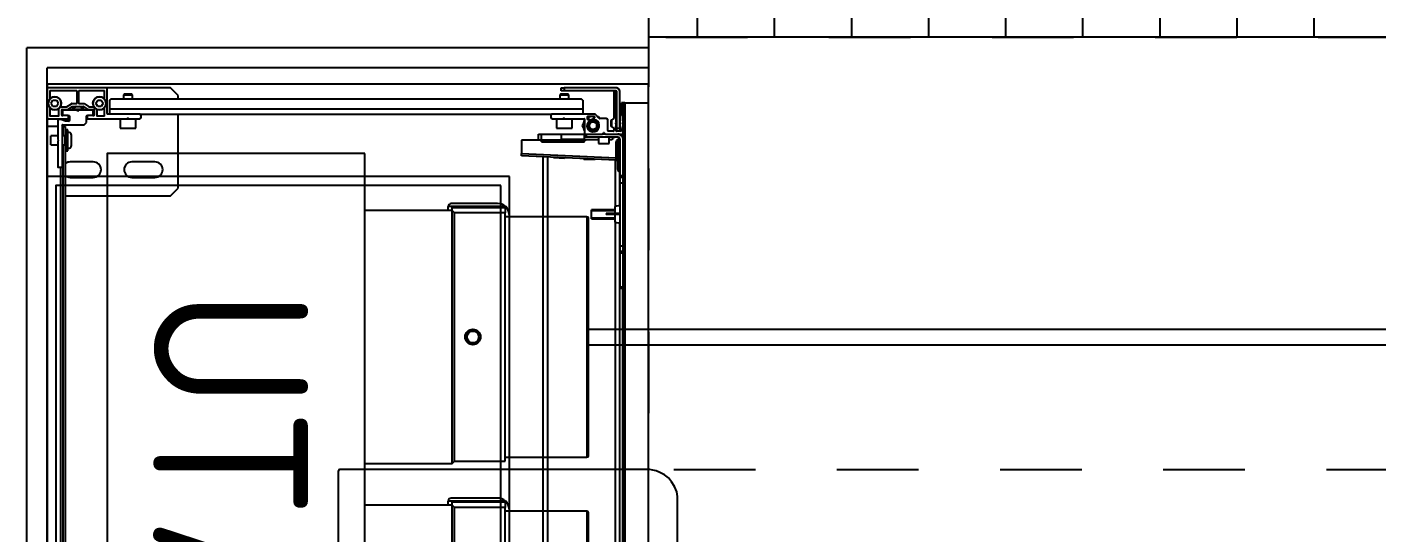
# Model space of a CAD drawing. Header units: centimetres. Extents: x 2648 to 12729, y 1890 to 6224.
# Drawn here: x 9876.5 to 9964.1, y 4361.2 to 4394 of the extents above; entities that cross this region are included whole.
import ezdxf

# ---------------------------------------------------------------- set-up
doc = ezdxf.new("R2010")
doc.units = ezdxf.units.CM
doc.linetypes.add('Style de ligne -1', pattern=[0.41664, 0.20828, -0.20836])
doc.linetypes.add('VW-01', pattern=[0.41656, 0.20828, -0.20828])
for name, color, linetype in [('B aménagement intérieur', 252, 'Continuous'), ('B Faux plafonds', 9, 'Continuous'), ('B Général', 252, 'Continuous'), ('C ANNOTATIONS-prestations', 252, 'Continuous'), ('D SURFACES-shab', 252, 'Continuous'), ('F REMPLISSAGE-vert clair', 252, 'Continuous'), ('F REMPLISSAGE-vert foncé', 252, 'Continuous'), ('F REMPLISSAGE-vert hachurÈ_Hatch', 252, 'Continuous'), ('F REMPLISSAGE-vert hachuré', 252, 'Continuous'), ('MTI900_Alu', 252, 'Continuous')]:
    doc.layers.add(name, color=color, linetype=linetype)
doc.layers.add('prlm-CHAUFF', color=4, linetype='Continuous', lineweight=25)
doc.styles.get("Standard").update_dxf_attribs({"font": 'isocp.shx', "height": 15})

# ---------------------------------------------------------------- blocks, each defined once
blk = doc.blocks.new('B 80.200_wc-2')
at = {"layer": 'B Général', "linetype": 'Continuous'}
for p, q in [((-24.9, 0.1), (24.9, 0.1)), ((25, -20.1), (25, 0))]:
    blk.add_line(p, q, dxfattribs=at)
at = {"layer": 'B Général', "linetype": 'Continuous', "flags": 128}
blk.add_lwpolyline([(-25, -20.1), (-24.9, -20.6), (-24.75, -20.9), (-24.55, -21.2), (-24.3, -21.45), (-23.9, -21.7), (-23.4, -21.85), (-23.15, -21.9), (23.25, -21.9), (23.55, -21.85), (23.9, -21.7), (24.2, -21.5), (24.45, -21.3), (24.65, -21.05), (24.8, -20.75), (24.9, -20.5), (24.95, -20.3), (25, -20.1)], dxfattribs=at)
at = {"layer": 'B Général', "linetype": 'Continuous'}
blk.add_arc((24.9, 0), 0.1, 0, 90, dxfattribs=at)
blk = doc.blocks.new('B 80.Groupe-2-1')
at = {"layer": 'B Général', "xscale": -1, "rotation": 270}
blk.add_blockref('B 80.200_wc-2', (35.5, 7.5), dxfattribs=at)
blk = doc.blocks.new('B 80.WC-plan-PMR')
at = {"layer": 'B Général', "linetype": 'Style de ligne -1', "ltscale": 25.4, "flags": 128}
blk.add_lwpolyline([(-114.5, 112.5), (15.5, 112.5), (15.5, 32.5), (-114.5, 32.5)], close=True, dxfattribs=at)
at = {"layer": 'B Général'}
blk.add_blockref('B 80.Groupe-2-1', (0, 0), dxfattribs=at)
blk = doc.blocks.new('B 80.T3 BS 107 (2D)')
at = {"layer": 'F REMPLISSAGE-vert hachurÈ_Hatch', "linetype": 'Continuous'}
h = blk.add_hatch(dxfattribs=at)
h.set_pattern_fill('90-0_5 HYDROFUGE_0_5', color=256, angle=-180, style=0, pattern_type=2)
h.set_pattern_definition([(-90, (-1e-10, 1.6667), (-5, -3e-10), [])])
h.paths.add_polyline_path([(-272.296, 160.181), (-272.296, 161.481), (-410.284, 161.481), (-410.284, 160.181)])
at = {"layer": 'B Faux plafonds', "linetype": 'VW-01', "ltscale": 25.4, "flags": 128}
blk.add_lwpolyline([(-102.304, 328.507), (-102.306, 254.518), (-410.284, 254.51), (-410.284, 161.481), (-267.287, 161.481), (-267.287, 34.481), (-143.296, 34.481), (-143.296, 134.498), (-69.137, 134.498), (-69.243, 43.589), (-66.256, 43.589), (-66.256, 43.574), (78.302, 43.577), (78.302, 263.497), (63.302, 263.497), (63.304, 328.507)], close=True, dxfattribs=at)
at = {"layer": 'B Général', "linetype": 'Continuous'}
for p, q in [((-449.284, 254.51), (-449.284, 163.481)), ((-410.284, 163.481), (-449.284, 163.481)), ((-410.284, 161.481), (-410.284, 163.481)), ((-272.296, 161.481), (-410.284, 161.481))]:
    blk.add_line(p, q, dxfattribs=at)
at = {"layer": 'D SURFACES-shab', "lineweight": 18, "flags": 128}
blk.add_lwpolyline([(-410.284, 254.51), (-272.296, 254.51), (-272.296, 161.481), (-410.284, 161.481)], close=True, dxfattribs=at)
at = {"layer": 'F REMPLISSAGE-vert clair'}
for p in [(-450.584, 254.51), (-410.284, 162.181)]:
    blk.add_line(p, (-450.584, 162.181), dxfattribs=at)
at = {"layer": 'F REMPLISSAGE-vert foncé'}
for p in [(-450.584, 254.51), (-410.284, 162.181)]:
    blk.add_line(p, (-450.584, 162.181), dxfattribs=at)
at = {"layer": 'F REMPLISSAGE-vert foncé', "linetype": 'Continuous'}
for p in [(-449.284, 254.51), (-410.284, 163.481)]:
    blk.add_line(p, (-449.284, 163.481), dxfattribs=at)
at = {"layer": 'F REMPLISSAGE-vert hachuré', "linetype": 'Continuous'}
blk.add_line((-272.296, 161.481), (-410.284, 161.481), dxfattribs=at)
at = {"layer": 'B Général', "rotation": 180}
blk.add_blockref('B 80.WC-plan-PMR', (-394.784, 222.02), dxfattribs=at)
blk = doc.blocks.new('B 80.G 100_80')
at = {"layer": 'B Général', "linetype": 'Continuous'}
blk.add_line((48.52, 43.75), (48.52, -43.75), dxfattribs=at)
at = {"layer": 'B Général', "linetype": 'Continuous', "flags": 128}
blk.add_lwpolyline([(9.5, -45), (9.5, 45), (48.52, 45), (48.52, -45)], close=True, dxfattribs=at)
at = {"layer": 'C ANNOTATIONS-prestations'}
for p, q in [((46.87, 43.75), (46.87, -43.75)), ((46.97, -43.75), (46.97, 43.75)), ((9.5, 42.25), (9.5, -42.25)), ((10.55, 41.05), (10.55, -41.05)), ((10.7, 41), (10.7, -41)), ((10.4, 39.6), (10.4, -39.6)), ((41.65, -40.287), (41.65, 1.325)), ((41.95, -40.274), (41.95, 1.325)), ((46.35, -36.044), (46.35, 1.5)), ((46.65, 1.6), (46.65, -35.984)), ((46.85, 1.667), (46.85, -31.75)), ((46.67, -31.75), (46.67, -31.85)), ((46.87, -31.75), (46.67, -31.75)), ((46.67, -31.85), (46.67, -34.033)), ((46.67, -31.85), (46.87, -31.85)), ((46.87, -34.033), (46.67, -34.033)), ((46.67, -34.033), (46.67, -34.168)), ((46.67, -34.168), (46.67, -34.5)), ((46.67, -34.168), (46.87, -34.168)), ((46.67, -34.5), (46.67, -38.6)), ((46.67, -34.5), (46.87, -34.5)), ((44.82, -36.25), (44.82, -36.85)), ((44.82, -36.25), (46.32, -36.25)), ((46.32, -36.311), (44.82, -36.311)), ((45.911, -36.55), (45.775, -36.55)), ((45.775, -36.6), (45.775, -36.55)), ((45.911, -36.6), (45.775, -36.6)), ((46.67, -36.55), (45.911, -36.55)), ((45.911, -36.6), (45.911, -36.55)), ((46.67, -36.6), (45.911, -36.6)), ((46.32, -36.05), (46.67, -35.98)), ((46.32, -36.55), (46.32, -36.05)), ((46.32, -37.05), (46.32, -36.6)), ((46.32, -36.789), (44.82, -36.789)), ((46.32, -36.85), (44.82, -36.85)), ((46.67, -37.12), (46.32, -37.05)), ((46.35, -40.074), (46.35, -37.056)), ((46.65, -37.116), (46.65, -39.35)), ((10.7, -37.75), (17.5, -37.75)), ((17.5, -37.75), (18, -38.25)), ((18, -38.25), (18, -43.05)), ((11, -38.95), (12.5, -38.95)), ((15, -38.95), (16.5, -38.95)), ((46.67, -39.35), (46.62, -39.35)), ((46.62, -39.65), (46.62, -39.35)), ((46.67, -38.6), (46.67, -38.932)), ((46.67, -38.6), (46.87, -38.6)), ((46.67, -38.932), (46.67, -39.067)), ((46.87, -38.932), (46.67, -38.932)), ((46.67, -39.067), (46.67, -41.4)), ((46.67, -39.067), (46.87, -39.067)), ((10.2, -41.3), (10.2, -39.63)), ((10.23, -39.6), (10.47, -39.6)), ((10.5, -39.63), (10.5, -42.29)), ((12.5, -39.95), (11, -39.95)), ((16.5, -39.95), (15, -39.95)), ((46.413, -40.071), (40.27, -40.35)), ((40.27, -40.5), (46.42, -40.221)), ((43.056, -40.173), (42.354, -40.205)), ((42.357, -40.255), (42.354, -40.205)), ((43.056, -40.173), (43.058, -40.223)), ((45.018, -40.084), (44.316, -40.116)), ((44.319, -40.166), (44.316, -40.116)), ((45.018, -40.084), (45.02, -40.134)), ((46.425, -40.07), (46.413, -40.071)), ((46.413, -40.071), (46.42, -40.221)), ((46.42, -40.221), (46.425, -40.22)), ((46.42, -40.221), (46.42, -41.25)), ((46.52, -39.45), (46.52, -39.65)), ((46.52, -39.65), (46.52, -41.05)), ((46.62, -39.65), (46.52, -39.65)), ((46.62, -39.65), (46.67, -39.65)), ((46.62, -41.05), (46.62, -39.65)), ((9.75, -41.05), (9.75, -41.65)), ((9.75, -41.05), (10.2, -41.05)), ((10.5, -41.05), (10.65, -41.05)), ((10.65, -41.05), (10.75, -40.95)), ((10.65, -41.65), (10.65, -41.05)), ((10.7, -40.67), (10.75, -40.67)), ((10.75, -40.67), (10.75, -42.03)), ((10.75, -40.67), (10.85, -40.67)), ((10.85, -40.67), (10.85, -42.03)), ((11.08, -41.025), (11.08, -41.675)), ((40.27, -40.35), (40.27, -40.5)), ((40.27, -41.351), (40.27, -40.5)), ((45.27, -41.15), (45.97, -41.15)), ((45.27, -41.55), (45.27, -41.15)), ((45.97, -41.15), (45.97, -41.55)), ((46.52, -41.05), (46.52, -41.25)), ((46.62, -41.05), (46.52, -41.05)), ((46.67, -41.05), (46.62, -41.05)), ((46.62, -41.35), (46.62, -41.05)), ((10.2, -41.65), (9.75, -41.65)), ((10.25, -41.35), (10.2, -41.3)), ((10.2, -41.4), (10.25, -41.35)), ((10.2, -42.67), (10.2, -41.4)), ((10.65, -41.65), (10.5, -41.65)), ((10.55, -41.65), (10.55, -42.25)), ((10.75, -41.75), (10.65, -41.65)), ((10.7, -41.7), (10.7, -42.25)), ((44.47, -41.36), (40.27, -41.351)), ((41.37, -41.353), (41.37, -41.75)), ((41.37, -41.75), (41.57, -41.75)), ((41.57, -41.25), (44.37, -41.25)), ((41.57, -41.25), (41.57, -41.75)), ((41.57, -41.75), (42.87, -41.75)), ((42.87, -41.4), (42.87, -41.75)), ((44.37, -41.4), (42.87, -41.4)), ((42.87, -41.75), (44.37, -41.75)), ((44.37, -41.25), (44.37, -41.4)), ((44.37, -41.4), (44.37, -41.55)), ((44.37, -41.4), (45.27, -41.4)), ((44.37, -41.55), (44.37, -41.75)), ((44.47, -41.55), (44.37, -41.55)), ((44.37, -41.75), (44.4, -41.75)), ((44.37, -42.72), (44.37, -41.78)), ((44.4, -41.75), (45.508, -41.75)), ((44.472, -41.4), (44.47, -41.36)), ((46.52, -41.55), (44.47, -41.55)), ((44.47, -41.75), (44.47, -41.55)), ((45.114, -41.95), (44.726, -41.95)), ((45.732, -41.75), (45.508, -41.75)), ((45.529, -41.759), (45.599, -41.829)), ((45.641, -41.829), (45.711, -41.759)), ((45.732, -41.75), (46.84, -41.75)), ((45.87, -41.98), (45.87, -42.66)), ((46.24, -41.95), (45.9, -41.95)), ((45.97, -41.4), (46.067, -41.4)), ((46.27, -42.109), (46.27, -41.98)), ((46.4, -41.98), (46.4, -42.252)), ((46.42, -41.25), (46.52, -41.25)), ((46.72, -41.95), (46.43, -41.95)), ((46.45, -41.95), (46.45, -42.15)), ((46.62, -41.35), (46.67, -41.35)), ((46.65, -42.15), (46.65, -41.95)), ((46.75, -41.98), (46.75, -42.12)), ((46.765, -41.65), (46.87, -41.65)), ((46.84, -41.75), (46.87, -41.75)), ((9.5, -42.78), (9.5, -42.25)), ((10.2, -42.25), (9.5, -42.25)), ((9.5, -44.72), (9.5, -42.78)), ((9.53, -42.75), (10.87, -42.75)), ((10.395, -42.7), (10.23, -42.7)), ((10.695, -42.601), (10.405, -42.698)), ((10.55, -42.25), (10.5, -42.25)), ((10.5, -42.35), (11.9, -42.35)), ((10.55, -42.25), (10.7, -42.25)), ((10.75, -42.03), (10.7, -42.03)), ((10.92, -42.6), (10.705, -42.6)), ((10.85, -42.03), (10.75, -42.03)), ((10.9, -42.78), (10.9, -42.92)), ((10.95, -42.92), (10.95, -42.63)), ((11.9, -42.35), (12.05, -42.5)), ((12.05, -42.5), (12.05, -42.92)), ((12.1, -42.92), (12.1, -42.78)), ((12.13, -42.75), (14.7, -42.75)), ((14.25, -42.15), (15.25, -42.15)), ((14.25, -42.75), (14.25, -42.15)), ((14.7, -42.75), (14.729, -42.779)), ((14.7, -42.75), (14.8, -42.75)), ((14.771, -42.779), (14.8, -42.75)), ((14.8, -42.75), (15.5, -42.75)), ((15.25, -42.15), (15.25, -42.75)), ((15.6, -42.85), (15.6, -42.95)), ((42.17, -42.95), (42.17, -42.85)), ((42.27, -42.75), (42.958, -42.75)), ((42.55, -42.15), (43.55, -42.15)), ((42.55, -42.75), (42.55, -42.15)), ((42.958, -42.75), (43.082, -42.75)), ((42.979, -42.759), (42.999, -42.779)), ((43.041, -42.779), (43.061, -42.759)), ((43.082, -42.75), (44.34, -42.75)), ((43.55, -42.15), (43.55, -42.75)), ((44.278, -42.2), (44.22, -42.3)), ((44.22, -42.3), (44.278, -42.4)), ((44.54, -42.87), (44.54, -42.74)), ((44.54, -42.854), (44.566, -42.9)), ((44.57, -42.71), (44.68, -42.71)), ((44.99, -42.9), (44.57, -42.9)), ((44.71, -42.68), (44.71, -42.657)), ((44.92, -42.729), (44.92, -42.76)), ((44.95, -42.79), (44.99, -42.79)), ((45.02, -42.82), (45.02, -42.87)), ((45.321, -42.769), (45.049, -43.041)), ((45.27, -42.906), (45.328, -42.806)), ((45.77, -42.76), (45.342, -42.76)), ((46.07, -42.27), (46.09, -42.25)), ((46.07, -42.63), (46.07, -42.27)), ((46.07, -42.293), (46.12, -42.293)), ((46.07, -42.607), (46.12, -42.607)), ((46.09, -42.65), (46.07, -42.63)), ((46.09, -42.65), (46.09, -42.25)), ((46.09, -42.25), (46.12, -42.25)), ((46.12, -42.65), (46.09, -42.65)), ((46.12, -42.654), (46.12, -42.246)), ((46.133, -42.221), (46.257, -42.134)), ((46.257, -42.766), (46.133, -42.679)), ((46.27, -44.52), (46.27, -42.791)), ((46.371, -42.429), (46.411, -42.388)), ((46.411, -42.512), (46.371, -42.471)), ((46.4, -42.25), (46.45, -42.25)), ((46.4, -42.293), (46.45, -42.293)), ((46.4, -42.607), (46.45, -42.607)), ((46.45, -42.65), (46.4, -42.65)), ((46.4, -42.827), (46.4, -42.653)), ((46.42, -42.28), (46.42, -42.367)), ((46.42, -42.533), (46.42, -42.625)), ((46.42, -42.855), (46.42, -44.45)), ((46.45, -42.15), (46.45, -44.5)), ((46.45, -42.15), (46.65, -42.15)), ((46.65, -42.15), (46.65, -44.5)), ((46.65, -42.595), (46.65, -42.31)), ((46.65, -43.42), (46.65, -42.885)), ((46.661, -42.249), (46.7, -42.21)), ((46.661, -42.287), (46.661, -42.249)), ((46.661, -42.65), (46.661, -42.618)), ((46.7, -42.69), (46.661, -42.65)), ((46.7, -42.15), (46.7, -42.251)), ((46.72, -42.15), (46.7, -42.15)), ((46.7, -42.654), (46.7, -42.826)), ((46.821, -42.429), (46.87, -42.379)), ((46.87, -42.521), (46.821, -42.471)), ((46.835, -42.486), (46.835, -42.414)), ((9.68, -43.467), (9.68, -42.96)), ((9.71, -42.93), (10.24, -42.93)), ((9.885, -43.55), (9.769, -43.75)), ((9.769, -43.75), (9.885, -43.95)), ((10.115, -43.55), (9.885, -43.55)), ((10.231, -43.75), (10.115, -43.55)), ((10.115, -43.95), (10.231, -43.75)), ((10.27, -42.96), (10.27, -43.306)), ((10.364, -43.53), (10.786, -43.53)), ((10.45, -42.98), (10.45, -43.32)), ((10.87, -42.95), (10.48, -42.95)), ((10.48, -43.35), (10.841, -43.35)), ((10.5, -43.27), (10.5, -42.98)), ((11.45, -43.3), (10.53, -43.3)), ((10.803, -43.535), (11.088, -43.725)), ((10.858, -43.355), (11.142, -43.545)), ((10.87, -42.95), (10.92, -42.95)), ((11.1, -43.377), (11.1, -43.3)), ((11.1, -43.377), (11.9, -43.377)), ((11.4, -43.55), (11.1, -43.377)), ((11.105, -43.73), (11.41, -43.73)), ((11.159, -43.55), (11.841, -43.55)), ((11.177, -43.3), (11.177, -43.421)), ((11.44, -44.54), (11.44, -43.76)), ((11.45, -43.3), (11.5, -43.25)), ((11.5, -43.25), (11.55, -43.3)), ((12.47, -43.3), (11.55, -43.3)), ((11.56, -43.76), (11.56, -44.54)), ((11.59, -43.73), (11.904, -43.73)), ((11.9, -43.377), (11.6, -43.55)), ((11.823, -43.3), (11.823, -43.421)), ((11.858, -43.545), (12.15, -43.35)), ((11.9, -43.3), (11.9, -43.377)), ((11.904, -43.73), (12.197, -43.535)), ((12.08, -42.95), (12.13, -42.95)), ((12.52, -42.95), (12.13, -42.95)), ((12.15, -43.35), (12.52, -43.35)), ((12.214, -43.53), (12.536, -43.53)), ((12.5, -42.98), (12.5, -43.27)), ((12.55, -43.32), (12.55, -42.98)), ((12.785, -43.55), (12.669, -43.75)), ((12.669, -43.75), (12.785, -43.95)), ((12.73, -43.28), (12.73, -42.96)), ((12.76, -42.93), (13.19, -42.93)), ((13.015, -43.55), (12.785, -43.55)), ((13.131, -43.75), (13.015, -43.55)), ((13.015, -43.95), (13.131, -43.75)), ((13.22, -42.96), (13.22, -43.467)), ((13.4, -43.08), (13.4, -44.72)), ((15.5, -43.05), (13.43, -43.05)), ((13.55, -43.4), (13.55, -43.05)), ((13.55, -43.4), (44.25, -43.4)), ((13.55, -43.95), (13.55, -43.4)), ((15.5, -43.05), (42.27, -43.05)), ((45.028, -43.05), (42.27, -43.05)), ((44.25, -43.4), (44.25, -43.05)), ((44.25, -43.95), (44.25, -43.4)), ((45.184, -42.906), (45.27, -42.906)), ((46.74, -43.45), (46.68, -43.45)), ((46.77, -42.98), (46.77, -43.42)), ((46.77, -43.78), (46.77, -42.98)), ((46.77, -42.98), (46.87, -42.98)), ((46.97, -43.78), (46.77, -43.78)), ((46.84, -42.95), (46.8, -42.95)), ((46.87, -43.75), (46.97, -43.75)), ((46.97, -43.75), (46.97, -43.78)), ((47.42, -43.75), (46.97, -43.75)), ((48.52, -43.75), (47.42, -43.75)), ((9.68, -44.54), (9.68, -44.033)), ((11.41, -44.57), (9.71, -44.57)), ((9.885, -43.95), (10.115, -43.95)), ((13.19, -44.57), (11.59, -44.57)), ((12.785, -43.95), (13.015, -43.95)), ((13.22, -44.033), (13.22, -44.54)), ((13.65, -44.05), (13.55, -43.95)), ((13.65, -44.05), (44.15, -44.05)), ((14.45, -44.3), (14.45, -44.05)), ((14.45, -44.3), (15.05, -44.3)), ((14.5, -44.35), (14.45, -44.3)), ((15, -44.35), (14.5, -44.35)), ((15.05, -44.3), (15, -44.35)), ((15.05, -44.05), (15.05, -44.3)), ((18, -44.25), (17.5, -44.75)), ((18, -44.05), (18, -44.25)), ((42.75, -44.3), (42.75, -44.05)), ((42.75, -44.3), (43.35, -44.3)), ((42.8, -44.35), (42.75, -44.3)), ((43.3, -44.35), (42.8, -44.35)), ((43.05, -44.55), (42.85, -44.55)), ((42.85, -44.55), (42.85, -44.75)), ((46.4, -44.55), (43.05, -44.55)), ((43.05, -44.75), (43.05, -44.55)), ((43.35, -44.3), (43.3, -44.35)), ((43.35, -44.05), (43.35, -44.3)), ((44.25, -43.95), (44.15, -44.05)), ((46.32, -44.55), (46.3, -44.55)), ((9.5, -44.75), (9.5, -44.72)), ((9.53, -44.75), (9.5, -44.75)), ((13.37, -44.75), (9.53, -44.75)), ((17.5, -44.75), (13.37, -44.75)), ((42.85, -44.75), (43.05, -44.75)), ((46.4, -44.75), (43.05, -44.75))]:
    blk.add_line(p, q, dxfattribs=at)
at = {"layer": 'C ANNOTATIONS-prestations', "flags": 128}
for points in [[(10.7, -39.05, -0.080612), (10.842, -38.976, -0.080612), (11, -38.95)], [(12.5, -38.95, -0.414214), (13, -39.45, -0.414214), (12.5, -39.95)], [(15, -39.95, -0.414214), (14.5, -39.45, -0.414214), (15, -38.95)], [(16.5, -38.95, -0.414214), (17, -39.45, -0.414214), (16.5, -39.95)], [(46.52, -39.45, -0.198912), (46.549, -39.379, -0.198912), (46.62, -39.35)], [(10.2, -39.63, -0.198912), (10.209, -39.609, -0.198912), (10.23, -39.6)], [(10.47, -39.6, -0.198912), (10.491, -39.609, -0.198912), (10.5, -39.63)], [(11, -39.95, -0.080612), (10.842, -39.924, -0.080612), (10.7, -39.85)], [(46.52, -39.97, -0.193016), (46.492, -40.039, -0.193016), (46.425, -40.07)], [(10.85, -40.827, -0.218554), (11.01, -40.873, -0.218554), (11.08, -41.025)], [(10.85, -40.826, -0.003145), (10.853, -40.826, -0.003145), (10.855, -40.826)], [(11.08, -41.675, -0.218554), (11.01, -41.827, -0.218554), (10.85, -41.873)], [(10.855, -41.873, -0.003145), (10.853, -41.874, -0.003145), (10.85, -41.874)], [(44.37, -42.646, -0.14145), (44.27, -42.3, -0.14145), (44.37, -41.954)], [(44.37, -41.78, -0.198912), (44.379, -41.759, -0.198912), (44.4, -41.75)], [(44.697, -42.632, -0.366532), (44.556, -42.134, -0.366532), (45.023, -41.913, -0.366532), (45.318, -42.338, -0.366532), (44.948, -42.699)], [(45.508, -41.75, -0.098491), (45.519, -41.752, -0.098491), (45.529, -41.759)], [(45.641, -41.829, -0.198912), (45.62, -41.837, -0.198912), (45.599, -41.829)], [(45.711, -41.759, -0.098491), (45.721, -41.752, -0.098491), (45.732, -41.75)], [(45.87, -41.98, -0.198912), (45.879, -41.959, -0.198912), (45.9, -41.95)], [(46.067, -41.4, -0.109774), (46.151, -41.419, -0.109774), (46.22, -41.472)], [(46.302, -41.55, -0.028434), (46.259, -41.513, -0.028434), (46.22, -41.472)], [(46.24, -41.95, -0.198912), (46.261, -41.959, -0.198912), (46.27, -41.98)], [(46.4, -41.98, -0.198912), (46.409, -41.959, -0.198912), (46.43, -41.95)], [(46.663, -41.445, -0.227222), (46.495, -41.406, -0.227222), (46.42, -41.25)], [(46.62, -41.35, -0.198912), (46.549, -41.321, -0.198912), (46.52, -41.25)], [(46.87, -41.4, -0.198912), (46.767, -41.647, -0.198912), (46.52, -41.75)], [(46.67, -41.4, -0.198912), (46.626, -41.506, -0.198912), (46.52, -41.55)], [(46.72, -41.95, -0.198912), (46.741, -41.959, -0.198912), (46.75, -41.98)], [(46.84, -41.75, -0.198912), (46.861, -41.759, -0.198912), (46.87, -41.78)], [(9.5, -42.78, -0.198912), (9.509, -42.759, -0.198912), (9.53, -42.75)], [(10.23, -42.7, -0.198912), (10.209, -42.691, -0.198912), (10.2, -42.67)], [(10.405, -42.698, -0.040241), (10.4, -42.7, -0.040241), (10.395, -42.7)], [(10.5, -42.35, -0.414214), (10.47, -42.32, -0.414214), (10.5, -42.29)], [(10.695, -42.601, -0.040241), (10.7, -42.6, -0.040241), (10.705, -42.6)], [(10.87, -42.75, -0.198912), (10.891, -42.759, -0.198912), (10.9, -42.78)], [(10.92, -42.6, -0.198912), (10.941, -42.609, -0.198912), (10.95, -42.63)], [(12.1, -42.78, -0.198912), (12.109, -42.759, -0.198912), (12.13, -42.75)], [(14.771, -42.779, -0.198912), (14.75, -42.787, -0.198912), (14.729, -42.779)], [(15.5, -42.75, -0.198912), (15.571, -42.779, -0.198912), (15.6, -42.85)], [(42.17, -42.85, -0.198912), (42.199, -42.779, -0.198912), (42.27, -42.75)], [(42.958, -42.75, -0.098491), (42.969, -42.752, -0.098491), (42.979, -42.759)], [(43.041, -42.779, -0.198912), (43.02, -42.787, -0.198912), (42.999, -42.779)], [(43.061, -42.759, -0.098491), (43.071, -42.752, -0.098491), (43.082, -42.75)], [(44.37, -42.54, -0.103148), (44.32, -42.3, -0.103148), (44.37, -42.06)], [(44.37, -42.72, -0.198912), (44.361, -42.741, -0.198912), (44.34, -42.75)], [(44.54, -42.74, -0.198912), (44.549, -42.719, -0.198912), (44.57, -42.71)], [(44.92, -42.9, -0.085942), (44.718, -42.865, -0.085942), (44.54, -42.764)], [(44.67, -42.9, -0.02871), (44.603, -42.867, -0.02871), (44.54, -42.827)], [(44.57, -42.9, -0.198912), (44.549, -42.891, -0.198912), (44.54, -42.87)], [(44.71, -42.68, -0.198912), (44.701, -42.701, -0.198912), (44.68, -42.71)], [(44.697, -42.632, -0.122946), (44.706, -42.643, -0.122946), (44.71, -42.657)], [(44.92, -42.7, -0.074153), (44.803, -42.683, -0.074153), (44.697, -42.632)], [(44.92, -42.729, -0.189855), (44.928, -42.708, -0.189855), (44.948, -42.699)], [(44.948, -42.699, -0.008728), (44.934, -42.7, -0.008728), (44.92, -42.7)], [(44.95, -42.79, -0.198912), (44.929, -42.781, -0.198912), (44.92, -42.76)], [(45.009, -42.893, -0.018566), (44.965, -42.898, -0.018566), (44.92, -42.9)], [(44.99, -42.79, -0.198912), (45.011, -42.799, -0.198912), (45.02, -42.82)], [(45.02, -42.87, -0.198912), (45.011, -42.891, -0.198912), (44.99, -42.9)], [(45.379, -42.76, -0.041018), (45.298, -42.829, -0.041018), (45.207, -42.883)], [(45.321, -42.769, -0.098491), (45.331, -42.762, -0.098491), (45.342, -42.76)], [(45.87, -42.66, -0.198912), (45.841, -42.731, -0.198912), (45.77, -42.76)], [(46.12, -42.246, -0.120588), (46.123, -42.232, -0.120588), (46.133, -42.221)], [(46.133, -42.679, -0.120588), (46.123, -42.668, -0.120588), (46.12, -42.654)], [(46.27, -42.109, -0.120588), (46.267, -42.123, -0.120588), (46.257, -42.134)], [(46.257, -42.766, -0.120588), (46.267, -42.777, -0.120588), (46.27, -42.791)], [(46.371, -42.471, -0.198912), (46.362, -42.45, -0.198912), (46.371, -42.429)], [(46.42, -42.28, -0.155096), (46.406, -42.269, -0.155096), (46.4, -42.252)], [(46.4, -42.653, -0.155096), (46.406, -42.636, -0.155096), (46.42, -42.625)], [(46.42, -42.855, -0.155096), (46.406, -42.844, -0.155096), (46.4, -42.827)], [(46.42, -42.367, -0.098491), (46.418, -42.378, -0.098491), (46.411, -42.388)], [(46.411, -42.512, -0.098491), (46.418, -42.522, -0.098491), (46.42, -42.533)], [(46.661, -42.249, -0.013224), (46.655, -42.25, -0.013224), (46.65, -42.25)], [(46.65, -42.31, -0.17724), (46.657, -42.291, -0.17724), (46.675, -42.28)], [(46.675, -42.625, -0.17724), (46.657, -42.614, -0.17724), (46.65, -42.595)], [(46.65, -42.65, -0.013224), (46.655, -42.65, -0.013224), (46.661, -42.65)], [(46.65, -42.885, -0.17724), (46.657, -42.866, -0.17724), (46.675, -42.855)], [(46.7, -42.251, -0.17724), (46.693, -42.27, -0.17724), (46.675, -42.28)], [(46.675, -42.625, -0.17724), (46.693, -42.635, -0.17724), (46.7, -42.654)], [(46.7, -42.826, -0.17724), (46.693, -42.845, -0.17724), (46.675, -42.855)], [(46.75, -42.12, -0.198912), (46.741, -42.141, -0.198912), (46.72, -42.15)], [(46.821, -42.471, -0.198912), (46.812, -42.45, -0.198912), (46.821, -42.429)], [(9.68, -42.96, -0.198912), (9.689, -42.939, -0.198912), (9.71, -42.93)], [(9.68, -43.47, -0.01196), (9.68, -43.469, -0.01196), (9.68, -43.467)], [(10.27, -43.306, -0.123554), (10.258, -43.354, -0.123554), (10.225, -43.39)], [(10.24, -42.93, -0.198912), (10.261, -42.939, -0.198912), (10.27, -42.96)], [(10.45, -42.98, -0.198912), (10.459, -42.959, -0.198912), (10.48, -42.95)], [(10.48, -43.35, -0.198912), (10.459, -43.341, -0.198912), (10.45, -43.32)], [(10.5, -42.98, -0.198912), (10.509, -42.959, -0.198912), (10.53, -42.95)], [(10.53, -43.3, -0.198912), (10.509, -43.291, -0.198912), (10.5, -43.27)], [(10.786, -43.53, -0.073633), (10.795, -43.531, -0.073633), (10.803, -43.535)], [(10.841, -43.35, -0.073633), (10.85, -43.351, -0.073633), (10.858, -43.355)], [(10.9, -42.92, -0.198912), (10.891, -42.941, -0.198912), (10.87, -42.95)], [(10.95, -42.92, -0.198912), (10.941, -42.941, -0.198912), (10.92, -42.95)], [(11.105, -43.73, -0.073633), (11.096, -43.729, -0.073633), (11.088, -43.725)], [(11.159, -43.55, -0.073633), (11.15, -43.549, -0.073633), (11.142, -43.545)], [(11.41, -43.73, -0.198912), (11.431, -43.739, -0.198912), (11.44, -43.76)], [(11.56, -43.76, -0.198912), (11.569, -43.739, -0.198912), (11.59, -43.73)], [(11.858, -43.545, -0.073633), (11.85, -43.549, -0.073633), (11.841, -43.55)], [(12.08, -42.95, -0.198912), (12.059, -42.941, -0.198912), (12.05, -42.92)], [(12.13, -42.95, -0.198912), (12.109, -42.941, -0.198912), (12.1, -42.92)], [(12.197, -43.535, -0.073633), (12.205, -43.531, -0.073633), (12.214, -43.53)], [(12.47, -42.95, -0.198912), (12.491, -42.959, -0.198912), (12.5, -42.98)], [(12.5, -43.27, -0.198912), (12.491, -43.291, -0.198912), (12.47, -43.3)], [(12.52, -42.95, -0.198912), (12.541, -42.959, -0.198912), (12.55, -42.98)], [(12.55, -43.32, -0.198912), (12.541, -43.341, -0.198912), (12.52, -43.35)], [(12.73, -42.96, -0.198912), (12.739, -42.939, -0.198912), (12.76, -42.93)], [(12.758, -43.349, -0.095961), (12.737, -43.317, -0.095961), (12.73, -43.28)], [(13.19, -42.93, -0.198912), (13.211, -42.939, -0.198912), (13.22, -42.96)], [(13.22, -43.467, -0.01196), (13.22, -43.469, -0.01196), (13.22, -43.47)], [(13.4, -43.08, -0.198912), (13.409, -43.059, -0.198912), (13.43, -43.05)], [(15.6, -42.95, -0.198912), (15.571, -43.021, -0.198912), (15.5, -43.05)], [(42.27, -43.05, -0.198912), (42.199, -43.021, -0.198912), (42.17, -42.95)], [(45.049, -43.041, -0.098491), (45.039, -43.048, -0.098491), (45.028, -43.05)], [(46.68, -43.45, -0.198912), (46.659, -43.441, -0.198912), (46.65, -43.42)], [(46.77, -43.42, -0.198912), (46.761, -43.441, -0.198912), (46.74, -43.45)], [(46.77, -42.98, -0.198912), (46.779, -42.959, -0.198912), (46.8, -42.95)], [(46.87, -42.92, -0.198912), (46.861, -42.941, -0.198912), (46.84, -42.95)], [(9.68, -44.033, -0.01196), (9.68, -44.031, -0.01196), (9.68, -44.03)], [(9.71, -44.57, -0.198912), (9.689, -44.561, -0.198912), (9.68, -44.54)], [(11.44, -44.54, -0.198912), (11.431, -44.561, -0.198912), (11.41, -44.57)], [(11.59, -44.57, -0.198912), (11.569, -44.561, -0.198912), (11.56, -44.54)], [(13.22, -44.54, -0.198912), (13.211, -44.561, -0.198912), (13.19, -44.57)], [(13.22, -44.03, -0.01196), (13.22, -44.031, -0.01196), (13.22, -44.033)], [(46.3, -44.55, -0.198912), (46.279, -44.541, -0.198912), (46.27, -44.52)], [(46.42, -44.45, -0.198912), (46.391, -44.521, -0.198912), (46.32, -44.55)], [(46.65, -44.5, -0.198912), (46.577, -44.677, -0.198912), (46.4, -44.75)], [(46.45, -44.5, -0.198912), (46.435, -44.535, -0.198912), (46.4, -44.55)], [(9.53, -44.75, -0.198912), (9.509, -44.741, -0.198912), (9.5, -44.72)], [(13.4, -44.72, -0.198912), (13.391, -44.741, -0.198912), (13.37, -44.75)]]:
    blk.add_lwpolyline(points, format="xyb", dxfattribs=at)
at = {"layer": 'C ANNOTATIONS-prestations'}
for centre, radius in [((44.92, -42.3), 0.35), ((44.92, -42.3), 0.3), ((44.92, -42.3), 0.25), ((10, -43.75), 0.425), ((12.9, -43.75), 0.425)]:
    blk.add_circle(centre, radius, dxfattribs=at)
for points, knots in [([(46.425, -40.22), (46.423, -40.181), (46.422, -40.129), (46.422, -40.102), (46.422, -40.083), (46.423, -40.074), (46.424, -40.072), (46.424, -40.07), (46.424, -40.07), (46.424, -40.07), (46.425, -40.07)], [0, 0, 0, 1, 2, 3, 4, 5, 6, 7, 7, 8, 8, 8]), ([(46.52, -39.97), (46.52, -40.004), (46.513, -40.068), (46.501, -40.117), (46.491, -40.146), (46.48, -40.171), (46.467, -40.191), (46.457, -40.203), (46.447, -40.212), (46.433, -40.219), (46.426, -40.22), (46.425, -40.22), (46.425, -40.22)], [0, 0, 0, 1, 2, 3, 4, 5, 6, 7, 8, 9, 9, 10, 10, 10])]:
    blk.add_open_spline(points, degree=2, knots=knots, dxfattribs=at)
blk = doc.blocks.new('xi.uta-yzen-g')
at = {"layer": 'prlm-CHAUFF', "ltscale": 50}
for p, q in [((-20.9, 35.12), (-36.3, 35.12)), ((-1.8, 35.12), (-17.2, 35.12)), ((-36.4, 35.02), (-20.8, 35.02)), ((-36.4, 35.02), (-36.4, 29.72)), ((-20.8, 29.72), (-20.8, 35.02)), ((-17.3, 35.02), (-1.7, 35.02)), ((-17.3, 35.02), (-17.3, 29.72)), ((-36.55, 29.97), (-36.4, 29.97)), ((-17.45, 29.97), (-17.3, 29.97)), ((-37.25, 29.216), (-37.25, 26.22)), ((-37.056, 29.72), (-36.65, 29.72)), ((-37.056, 29.72), (-37.056, 26.02)), ((-37, 29.72), (-37, 26.27)), ((-36.98, 29.72), (-36.98, 26.27)), ((-20.55, 29.72), (-36.65, 29.72)), ((-36.65, 29.72), (-36.65, 26.42)), ((-20.55, 26.42), (-20.55, 29.72)), ((-18.15, 29.216), (-18.15, 26.22)), ((-17.956, 29.72), (-17.55, 29.72)), ((-17.956, 29.72), (-17.956, 26.02)), ((-17.9, 29.72), (-17.9, 26.27)), ((-17.88, 29.72), (-17.88, 26.27)), ((-1.45, 29.72), (-17.55, 29.72)), ((-17.55, 29.72), (-17.55, 26.42)), ((-37, 28.42), (-36.98, 28.42)), ((-36.98, 28.07), (-37, 28.07)), ((-17.9, 28.42), (-17.88, 28.42)), ((-17.88, 28.07), (-17.9, 28.07)), ((-37, 27.693), (-36.98, 27.693)), ((-36.98, 27.343), (-37, 27.343)), ((-37, 27.293), (-36.98, 27.293)), ((-36.98, 27.193), (-37, 27.193)), ((-17.9, 27.693), (-17.88, 27.693)), ((-17.88, 27.343), (-17.9, 27.343)), ((-17.9, 27.293), (-17.88, 27.293)), ((-17.88, 27.193), (-17.9, 27.193)), ((-36.98, 26.27), (-37, 26.27)), ((-36.8, 26.27), (-36.98, 26.27)), ((-36.65, 26.42), (-36.8, 26.27)), ((-20.4, 26.27), (-36.8, 26.27)), ((-36.8, 26.27), (-36.8, 20.62)), ((-20.55, 26.42), (-36.65, 26.42)), ((-20.4, 26.27), (-20.55, 26.42)), ((-20.4, 20.62), (-20.4, 26.27)), ((-17.88, 26.27), (-17.9, 26.27)), ((-17.7, 26.27), (-17.88, 26.27)), ((-17.55, 26.42), (-17.7, 26.27)), ((-1.3, 26.27), (-17.7, 26.27)), ((-17.7, 26.27), (-17.7, 20.62)), ((-1.45, 26.42), (-17.55, 26.42)), ((-36.8, 26.02), (-37.05, 26.02)), ((-17.7, 26.02), (-17.95, 26.02))]:
    blk.add_line(p, q, dxfattribs=at)
for points in [[(-39, 30), (-39, 0), (0, 0), (0, 30)], [(-38.429, 29.429), (-38.429, 0.571), (-0.571, 0.571), (-0.571, 29.429)], [(-40.5, 20.62), (-40.5, 3.9), (40.5, 3.9), (40.5, 20.62)]]:
    blk.add_lwpolyline(points, close=True, dxfattribs=at)
for radius in [0.5, 0.48, 0.38]:
    blk.add_circle((-28.6, 27.62), radius, dxfattribs=at)
for centre, radius, start, end in [((-36.3, 35.02), 0.1, 90, 180), ((-20.9, 35.02), 0.1, 0, 90), ((-17.2, 35.02), 0.1, 90, 180), ((-36.55, 29.27), 0.7, 90, 136.27309), ((-17.45, 29.27), 0.7, 90, 136.27309), ((-36.475, 29.24), 0.776, 138.52479, 181.76751), ((-17.375, 29.24), 0.776, 138.52479, 181.76751), ((-37.05, 26.22), 0.2, 180, 268.32391), ((-37.05, 26.22), 0.2, 268.32391, 270), ((-17.95, 26.22), 0.2, 180, 268.32391), ((-17.95, 26.22), 0.2, 268.32391, 270)]:
    blk.add_arc(centre, radius, start, end, dxfattribs=at)
for centre, major_axis, ratio, start_param, end_param in [((-36.55, 28.959), (-0.45, 0), 0.974723, 5.983927, 6.283185), ((-17.45, 28.959), (-0.45, 0), 0.974723, 5.983927, 6.283185), ((-36.55, 28.603), (-0.45, 0), 0.974723, 5.983927, 6.283185), ((-35.75, 28.603), (-1.25, 0), 0.146694, 0, 0.179125), ((-17.45, 28.603), (-0.45, 0), 0.974723, 5.983927, 6.283185), ((-16.65, 28.603), (-1.25, 0), 0.146694, 0, 0.179125)]:
    blk.add_ellipse(centre, major_axis=major_axis, ratio=ratio, start_param=start_param, end_param=end_param, dxfattribs=at)
for points in [[(-36.982, 29.391), (-36.986, 29.379), (-36.989, 29.366), (-36.997, 29.324), (-37, 29.294), (-37, 29.265)], [(-17.882, 29.391), (-17.886, 29.379), (-17.889, 29.366), (-17.897, 29.324), (-17.9, 29.294), (-17.9, 29.265)]]:
    blk.add_open_spline(points, degree=3, knots=[0.8185803, 0.8185803, 0.8185803, 0.8185803, 0.875, 0.875, 1, 1, 1, 1], dxfattribs=at)
at = {"layer": 'prlm-CHAUFF', "ltscale": 50, "insert": (-31.697, 16.894), "char_height": 10, "width": 139.79252, "attachment_point": 1}
blk.add_mtext('UTA', dxfattribs=at)
blk = doc.blocks.new('B 70.MTI900_Alu_390')
at = {"layer": 'MTI900_Alu', "color": 1, "linetype": 'Continuous'}
for p, q in [((-4.225, 0), (4.225, 0)), ((4.278, 0), (4.225, 0)), ((4.225, -0.07), (4.225, 0)), ((4.472, 0), (4.278, 0)), ((4.475, 0), (4.472, 0)), ((4.475, -0.003), (4.475, 0)), ((3.96, -0.073), (3.96, -0.097)), ((4.13, -0.07), (3.963, -0.07)), ((4.105, -0.025), (4.165, -0.025)), ((4.105, -0.025), (4.105, -0.07)), ((4.135, -0.075), (4.13, -0.07)), ((4.14, -0.07), (4.135, -0.075)), ((4.267, -0.07), (4.14, -0.07)), ((4.165, -0.07), (4.165, -0.025)), ((4.27, -0.0895), (4.27, -0.073)), ((4.275, -0.003), (4.275, -0.137)), ((4.293, -0.021), (4.293, -0.074)), ((4.3467, -0.018), (4.296, -0.018)), ((4.296, -0.077), (4.3306, -0.077)), ((4.353, -0.0864), (4.353, -0.1286)), ((4.355, -0.0385), (4.375, -0.0269)), ((4.355, -0.0615), (4.355, -0.0385)), ((4.375, -0.0731), (4.355, -0.0615)), ((4.375, -0.0269), (4.395, -0.0385)), ((4.395, -0.0615), (4.375, -0.0731)), ((4.395, -0.0385), (4.395, -0.0615)), ((4.454, -0.018), (4.4033, -0.018)), ((4.457, -0.191), (4.457, -0.021)), ((4.475, -0.387), (4.475, -0.003)), ((-4.105, -0.105), (4.105, -0.105)), ((-4.1, -0.12), (4.1, -0.12)), ((-3.96, -0.09), (3.96, -0.09)), ((3.775, -0.12), (3.775, -0.8)), ((3.895, -0.15), (3.895, -0.3)), ((3.963, -0.1), (4.229, -0.1)), ((3.995, -0.3), (3.995, -0.15)), ((4.067, -0.12), (4.067, -0.125)), ((4.067, -0.125), (4.203, -0.125)), ((4.067, -0.125), (4.067, -0.135)), ((4.067, -0.135), (4.203, -0.135)), ((4.105, -0.115), (4.095, -0.125)), ((4.1025, -0.158), (4.1675, -0.158)), ((4.105, -0.1), (4.105, -0.115)), ((4.165, -0.115), (4.105, -0.115)), ((4.165, -0.115), (4.165, -0.1)), ((4.165, -0.105), (4.225, -0.105)), ((4.175, -0.125), (4.165, -0.115)), ((4.17, -0.12), (4.225, -0.12)), ((4.203, -0.125), (4.203, -0.12)), ((4.203, -0.135), (4.203, -0.125)), ((4.225, -0.105), (4.225, -0.1)), ((4.225, -0.105), (4.225, -0.12)), ((4.235, -0.1), (4.235, -0.24)), ((4.26, -0.142), (4.26, -0.1205)), ((4.2602, -0.1195), (4.2698, -0.0905)), ((4.292, -0.145), (4.263, -0.145)), ((4.278, -0.14), (4.292, -0.14)), ((4.295, -0.137), (4.295, -0.098)), ((4.295, -0.137), (4.295, -0.142)), ((4.298, -0.095), (4.332, -0.095)), ((4.327, -0.1), (4.298, -0.1)), ((4.33, -0.195), (4.33, -0.103)), ((4.3377, -0.16), (4.33, -0.16)), ((4.33, -0.1677), (4.3421, -0.1677)), ((4.335, -0.098), (4.335, -0.1341)), ((4.3355, -0.1358), (4.3545, -0.1642)), ((4.3377, -0.16), (4.3377, -0.24)), ((4.355, -0.19), (4.3377, -0.16)), ((4.3535, -0.1303), (4.3725, -0.1588)), ((4.355, -0.1659), (4.355, -0.2341)), ((4.373, -0.1605), (4.373, -0.191)), ((4.235, -0.24), (4.25, -0.255)), ((4.25, -0.255), (4.292, -0.255)), ((4.292, -0.26), (4.278, -0.26)), ((4.295, -0.258), (4.295, -0.263)), ((4.33, -0.195), (4.325, -0.2)), ((4.325, -0.2), (4.33, -0.205)), ((4.33, -0.297), (4.33, -0.205)), ((4.33, -0.2323), (4.3421, -0.2323)), ((4.33, -0.24), (4.3377, -0.24)), ((4.3545, -0.2358), (4.335, -0.265)), ((4.3377, -0.24), (4.355, -0.21)), ((4.373, -0.2404), (4.3535, -0.2697)), ((4.373, -0.209), (4.373, -0.2404)), ((4.454, -0.194), (4.376, -0.194)), ((4.376, -0.206), (4.454, -0.206)), ((4.457, -0.369), (4.457, -0.209)), ((4.275, -0.263), (4.275, -0.52)), ((4.293, -0.326), (4.293, -0.369)), ((4.295, -0.302), (4.295, -0.263)), ((4.328, -0.323), (4.296, -0.323)), ((4.298, -0.3), (4.327, -0.3)), ((4.332, -0.305), (4.298, -0.305)), ((4.335, -0.265), (4.335, -0.302)), ((4.353, -0.2714), (4.353, -0.3036)), ((4.355, -0.3285), (4.375, -0.3169)), ((4.355, -0.3515), (4.355, -0.3285)), ((4.375, -0.3169), (4.395, -0.3285)), ((4.395, -0.3285), (4.395, -0.3515)), ((4.296, -0.372), (4.3467, -0.372)), ((4.305, -0.6), (4.305, -0.393)), ((4.34, -0.405), (4.305, -0.405)), ((4.308, -0.39), (4.472, -0.39)), ((4.34, -0.405), (4.34, -3.475)), ((4.395, -0.405), (4.34, -0.405)), ((4.375, -0.3631), (4.355, -0.3515)), ((4.395, -0.3515), (4.375, -0.3631)), ((4.405, -0.415), (4.395, -0.405)), ((4.4033, -0.372), (4.454, -0.372)), ((4.405, -0.415), (4.405, -3.465)), ((4.475, -0.8), (4.475, -0.387)), ((4.215, -0.475), (4.215, -0.575)), ((4.275, -0.475), (4.215, -0.475)), ((4.275, -0.52), (4.2779, -0.5229)), ((4.275, -0.52), (4.275, -0.53)), ((4.43, -0.495), (4.405, -0.495)), ((4.43, -0.495), (4.43, -0.555)), ((4.435, -0.5), (4.43, -0.495)), ((4.435, -0.55), (4.435, -0.5)), ((3.895, -0.55), (3.895, -0.7)), ((3.995, -0.7), (3.995, -0.55)), ((4.215, -0.575), (4.275, -0.575)), ((4.2779, -0.5271), (4.275, -0.53)), ((4.275, -0.53), (4.275, -0.6)), ((4.285, -0.61), (4.295, -0.61)), ((4.305, -0.6), (4.305, -3.277)), ((4.405, -0.555), (4.43, -0.555)), ((4.43, -0.555), (4.435, -0.55)), ((3.775, -0.8), (3.825, -0.85)), ((3.825, -0.85), (4.305, -0.85)), ((4.405, -0.85), (4.425, -0.85)), ((4.425, -0.85), (4.475, -0.8)), ((4.0071, -3.6913), (4.035, -3.077)), ((4.05, -3.077), (4.0221, -3.692)), ((4.035, -3.077), (4.05, -3.077)), ((4.1351, -3.077), (4.05, -3.077)), ((4.136, -3.497), (4.1351, -3.077)), ((4.0287, -3.215), (-0.1325, -3.215)), ((4.125, -3.207), (4.125, -3.487)), ((4.125, -3.207), (4.175, -3.207)), ((4.1353, -3.187), (4.175, -3.187)), ((4.175, -3.187), (4.175, -3.207)), ((4.175, -3.207), (4.175, -3.337)), ((4.0274, -3.245), (-0.1325, -3.245)), ((4.0173, -3.3556), (4.0205, -3.2854)), ((4.0255, -3.2857), (4.0205, -3.2854)), ((4.215, -3.305), (4.215, -3.405)), ((4.275, -3.305), (4.215, -3.305)), ((4.275, -3.277), (4.275, -3.3458)), ((4.295, -3.267), (4.285, -3.267)), ((4.305, -3.5528), (4.305, -3.277)), ((4.43, -3.325), (4.405, -3.325)), ((4.43, -3.325), (4.43, -3.385)), ((4.435, -3.33), (4.43, -3.325)), ((4.0173, -3.3556), (4.0223, -3.3558)), ((4.14, -3.337), (4.175, -3.337)), ((4.14, -3.487), (4.14, -3.337)), ((4.175, -3.337), (4.175, -3.487)), ((4.215, -3.405), (4.275, -3.405)), ((4.275, -3.3458), (4.275, -3.3582)), ((4.275, -3.3582), (4.275, -3.484)), ((4.2759, -3.3479), (4.2779, -3.3499)), ((4.2779, -3.3541), (4.2759, -3.3561)), ((4.405, -3.385), (4.43, -3.385)), ((4.43, -3.385), (4.435, -3.38)), ((4.435, -3.38), (4.435, -3.33)), ((4.455, -3.355), (4.455, -3.335)), ((4.455, -3.335), (4.475, -3.335)), ((4.455, -3.69), (4.455, -3.355)), ((4.475, -3.355), (4.455, -3.355)), ((4.475, -3.335), (4.475, -3.355)), ((4.475, -3.69), (4.475, -3.355)), ((4.0084, -3.5518), (4.0116, -3.4816)), ((4.0166, -3.4819), (4.0116, -3.4816)), ((4.125, -3.487), (4.14, -3.487)), ((4.14, -3.4972), (4.136, -3.497)), ((4.14, -3.487), (4.155, -3.487)), ((4.14, -3.487), (4.14, -3.577)), ((4.155, -3.487), (4.175, -3.487)), ((4.155, -3.497), (4.155, -3.487)), ((4.155, -3.702), (4.155, -3.497)), ((4.175, -3.497), (4.155, -3.497)), ((4.175, -3.487), (4.175, -3.49)), ((4.175, -3.49), (4.175, -3.6008)), ((4.272, -3.487), (4.178, -3.487)), ((4.22, -3.4778), (4.23, -3.472)), ((4.23, -3.472), (4.24, -3.4778)), ((4.34, -3.475), (4.305, -3.475)), ((4.395, -3.475), (4.34, -3.475)), ((4.395, -3.475), (4.405, -3.465)), ((3.625, -3.532), (3.685, -3.532)), ((3.625, -3.532), (3.625, -3.682)), ((3.6311, -3.682), (3.6311, -3.532)), ((3.6789, -3.682), (3.6789, -3.532)), ((3.685, -3.682), (3.685, -3.532)), ((4.0084, -3.5518), (4.0134, -3.552)), ((4.115, -3.577), (4.115, -3.647)), ((4.155, -3.577), (4.115, -3.577)), ((4.195, -3.5614), (4.195, -3.5226)), ((4.268, -3.521), (4.2657, -3.521)), ((4.271, -3.507), (4.271, -3.518)), ((4.2729, -3.542), (4.276, -3.542)), ((4.287, -3.504), (4.274, -3.504)), ((4.276, -3.627), (4.276, -3.5842)), ((4.2769, -3.5821), (4.3041, -3.5549)), ((4.279, -3.545), (4.279, -3.549)), ((4.2906, -3.577), (4.2806, -3.5828)), ((4.282, -3.552), (4.287, -3.552)), ((4.2854, -3.504), (4.29, -3.5066)), ((4.29, -3.549), (4.29, -3.507)), ((4.2906, -3.5684), (4.2906, -3.577)), ((3.655, -3.6411), (3.655, -3.6275)), ((3.66, -3.6275), (3.655, -3.6275)), ((3.655, -3.717), (3.655, -3.6411)), ((3.66, -3.6411), (3.655, -3.6411)), ((3.66, -3.6411), (3.66, -3.6275)), ((3.66, -3.717), (3.66, -3.6411)), ((4.115, -3.647), (4.155, -3.647)), ((4.14, -3.647), (4.14, -3.6567)), ((4.175, -3.6232), (4.175, -3.6008)), ((4.175, -3.6232), (4.175, -3.734)), ((4.1759, -3.6029), (4.1829, -3.6099)), ((4.1829, -3.6141), (4.1759, -3.6211)), ((4.195, -3.674), (4.195, -3.64)), ((4.198, -3.637), (4.266, -3.637)), ((4.2109, -3.677), (4.198, -3.677)), ((4.2221, -3.6633), (4.2134, -3.6757)), ((4.2654, -3.662), (4.2246, -3.662)), ((4.227, -3.657), (4.225, -3.659)), ((4.265, -3.659), (4.225, -3.659)), ((4.225, -3.659), (4.225, -3.662)), ((4.263, -3.657), (4.227, -3.657)), ((4.2293, -3.657), (4.2293, -3.662)), ((4.2607, -3.657), (4.2607, -3.662)), ((4.265, -3.659), (4.263, -3.657)), ((4.265, -3.662), (4.265, -3.659)), ((4.2766, -3.6757), (4.2679, -3.6633)), ((4.452, -3.677), (4.2791, -3.677)), ((-4.375, -3.737), (4.375, -3.737)), ((4.375, -3.747), (-4.375, -3.747)), ((-0.1667, -3.735), (3.175, -3.735)), ((-0.16, -3.715), (3.5984, -3.715)), ((3.6044, -3.685), (-0.15, -3.685)), ((3.175, -3.717), (3.185, -3.717)), ((3.175, -3.737), (3.175, -3.717)), ((3.185, -3.717), (3.4033, -3.717)), ((3.185, -3.717), (3.185, -3.737)), ((3.4033, -3.737), (3.4033, -3.717)), ((3.4033, -3.717), (3.4168, -3.717)), ((3.4168, -3.717), (3.45, -3.717)), ((3.4168, -3.717), (3.4168, -3.737)), ((3.45, -3.717), (3.86, -3.717)), ((3.45, -3.717), (3.45, -3.737)), ((3.605, -3.682), (3.598, -3.717)), ((3.655, -3.682), (3.605, -3.682)), ((3.705, -3.682), (3.66, -3.682)), ((3.712, -3.717), (3.705, -3.682)), ((4.0074, -3.685), (3.7056, -3.685)), ((3.7116, -3.715), (3.935, -3.715)), ((3.86, -3.717), (3.8932, -3.717)), ((3.86, -3.717), (3.86, -3.737)), ((3.8932, -3.717), (3.9067, -3.717)), ((3.8932, -3.737), (3.8932, -3.717)), ((3.9067, -3.717), (4.14, -3.717)), ((3.9067, -3.717), (3.9067, -3.737)), ((3.935, -3.717), (3.935, -3.712)), ((3.965, -3.712), (3.935, -3.712)), ((3.945, -3.702), (3.965, -3.702)), ((3.965, -3.702), (4.105, -3.702)), ((3.965, -3.712), (3.965, -3.702)), ((3.965, -3.712), (3.965, -3.717)), ((4.105, -3.712), (3.965, -3.712)), ((4.007, -3.6925), (4.0071, -3.6913)), ((4.0071, -3.6913), (4.0221, -3.692)), ((4.0221, -3.692), (4.022, -3.6925)), ((4.0221, -3.692), (4.125, -3.692)), ((4.105, -3.702), (4.125, -3.702)), ((4.105, -3.712), (4.105, -3.702)), ((4.105, -3.717), (4.105, -3.712)), ((4.135, -3.712), (4.105, -3.712)), ((4.125, -3.692), (4.125, -3.702)), ((4.135, -3.712), (4.135, -3.717)), ((4.165, -3.7265), (4.165, -3.737)), ((4.175, -3.734), (4.175, -3.737)), ((4.195, -3.722), (4.195, -3.693)), ((4.195, -3.695), (4.215, -3.695)), ((4.215, -3.715), (4.195, -3.715)), ((4.198, -3.69), (4.2252, -3.69)), ((4.198, -3.725), (4.212, -3.725)), ((4.215, -3.695), (4.45, -3.695)), ((4.215, -3.695), (4.215, -3.715)), ((4.215, -3.715), (4.45, -3.715)), ((4.215, -3.72), (4.2251, -3.72)), ((4.215, -3.722), (4.215, -3.72)), ((4.2249, -3.7161), (4.221, -3.72)), ((4.2287, -3.7161), (4.2249, -3.7161)), ((4.225, -3.69), (4.225, -3.695)), ((4.228, -3.692), (4.2367, -3.692)), ((4.2293, -3.69), (4.2293, -3.695)), ((4.2595, -3.715), (4.231, -3.715)), ((4.2429, -3.7321), (4.2379, -3.737)), ((4.2429, -3.6871), (4.2388, -3.6911)), ((4.2486, -3.7335), (4.2414, -3.7335)), ((4.2512, -3.6911), (4.2471, -3.6871)), ((4.2521, -3.737), (4.2471, -3.7321)), ((4.2533, -3.692), (4.2625, -3.692)), ((4.2607, -3.69), (4.2607, -3.695)), ((4.2651, -3.7161), (4.2618, -3.7161)), ((4.265, -3.695), (4.265, -3.69)), ((4.269, -3.72), (4.2651, -3.7161)), ((4.2827, -3.69), (4.2653, -3.69)), ((4.2654, -3.72), (4.2826, -3.72)), ((4.2855, -3.692), (4.445, -3.692)), ((4.342, -3.715), (4.2885, -3.715)), ((4.295, -3.734), (4.295, -3.73)), ((4.298, -3.727), (4.342, -3.727)), ((4.378, -3.727), (4.298, -3.727)), ((4.298, -3.727), (4.298, -3.737)), ((4.345, -3.724), (4.345, -3.718)), ((4.375, -3.737), (4.375, -3.747)), ((4.375, -3.747), (4.378, -3.747)), ((4.375, -3.792), (4.375, -3.747)), ((4.378, -3.747), (4.378, -3.727)), ((4.455, -3.682), (4.455, -3.68)), ((4.375, -3.902), (4.375, -3.792)), ((-4.375, -3.902), (4.375, -3.902))]:
    blk.add_line(p, q, dxfattribs=at)
for centre, radius in [((4.375, -0.05), 0.0425), ((4.375, -0.34), 0.0425), ((4.23, -3.542), 0.035), ((4.23, -3.542), 0.03), ((4.23, -3.542), 0.025)]:
    blk.add_circle(centre, radius, dxfattribs=at)
for centre, radius, start, end in [((4.278, -0.003), 0.003, 90, 180), ((4.472, -0.003), 0.003, 0, 90), ((3.963, -0.073), 0.003, 90, 180), ((4.267, -0.073), 0.003, 0, 90), ((4.296, -0.021), 0.003, 90, 180), ((4.296, -0.074), 0.003, 180, 270), ((4.3306, -0.067), 0.01, 270, 326.3475), ((4.3467, -0.021), 0.003, 84.51824, 90), ((4.4033, -0.021), 0.003, 90, 95.48179), ((4.454, -0.021), 0.003, 0, 90), ((3.945, -0.15), 0.05, 143.1301, 180), ((3.963, -0.097), 0.003, 180, 270), ((3.945, -0.15), 0.05, 0, 36.8699), ((4.1025, -0.138), 0.02, 171.37307, 270), ((4.1025, -0.133), 0.02, 185.73917, 187.18076), ((4.1675, -0.138), 0.02, 270, 8.62693), ((4.1675, -0.133), 0.02, 352.81924, 354.26083), ((4.232, -0.1), 0.003, 0, 180), ((4.263, -0.1205), 0.003, 161.56505, 180), ((4.263, -0.142), 0.003, 180, 270), ((4.267, -0.0895), 0.003, 341.56505, 0), ((4.278, -0.137), 0.003, 180, 270), ((4.292, -0.137), 0.003, 270, 0), ((4.292, -0.142), 0.003, 270, 0), ((4.298, -0.098), 0.003, 90, 180), ((4.298, -0.103), 0.003, 90, 180), ((4.327, -0.103), 0.003, 0, 90), ((4.332, -0.098), 0.003, 0, 90), ((4.338, -0.1341), 0.003, 180, 213.69007), ((4.356, -0.1286), 0.003, 180, 213.69007), ((4.352, -0.1659), 0.003, 0, 33.69007), ((4.37, -0.1605), 0.003, 0, 33.69007), ((4.278, -0.263), 0.003, 90, 180), ((4.292, -0.258), 0.003, 0, 90), ((4.292, -0.263), 0.003, 0, 90), ((4.352, -0.2341), 0.003, 326.30993, 0), ((4.376, -0.191), 0.003, 180, 270), ((4.376, -0.209), 0.003, 90, 180), ((4.454, -0.191), 0.003, 270, 0), ((4.454, -0.209), 0.003, 0, 90), ((3.945, -0.3), 0.05, 180, 0), ((4.296, -0.326), 0.003, 90, 180), ((4.298, -0.297), 0.003, 180, 270), ((4.298, -0.302), 0.003, 180, 270), ((4.327, -0.297), 0.003, 270, 0), ((4.328, -0.333), 0.01, 46.14901, 90), ((4.332, -0.302), 0.003, 270, 0), ((4.356, -0.2714), 0.003, 146.30993, 180), ((4.296, -0.369), 0.003, 180, 270), ((4.308, -0.393), 0.003, 90, 180), ((4.3467, -0.369), 0.003, 270, 275.48176), ((4.4033, -0.369), 0.003, 264.51819, 270), ((4.454, -0.369), 0.003, 270, 0), ((4.472, -0.387), 0.003, 270, 0), ((3.945, -0.55), 0.05, 0, 180), ((4.2758, -0.525), 0.003, 315, 45), ((4.285, -0.6), 0.01, 180, 270), ((4.295, -0.6), 0.01, 270, 0), ((3.945, -0.7), 0.05, 180, 0), ((4.285, -3.277), 0.01, 90, 180), ((4.295, -3.277), 0.01, 0, 90), ((4.278, -3.3458), 0.003, 180, 225), ((4.278, -3.3582), 0.003, 135, 180), ((4.2758, -3.352), 0.003, 315, 45), ((4.178, -3.49), 0.003, 90, 180), ((4.23, -3.542), 0.04, 33.92723, 355.99937), ((4.23, -3.542), 0.065, 57.79577, 122.20423), ((4.23, -3.542), 0.06, 66.44354, 113.55646), ((4.272, -3.484), 0.003, 270, 0), ((4.2657, -3.518), 0.003, 213.92723, 270), ((4.23, -3.542), 0.04, 0, 33.92723), ((4.268, -3.518), 0.003, 270, 0), ((4.2729, -3.545), 0.003, 90, 175.99937), ((4.23, -3.542), 0.04, 355.99937, 0), ((4.274, -3.507), 0.003, 90, 180), ((4.276, -3.545), 0.003, 0, 90), ((4.23, -3.542), 0.065, 315.04746, 333.83802), ((4.279, -3.5842), 0.003, 135, 180), ((4.23, -3.542), 0.06, 0, 39.29648), ((4.282, -3.549), 0.003, 180, 270), ((4.23, -3.542), 0.065, 22.61986, 35.77582), ((4.287, -3.507), 0.003, 0, 90), ((4.287, -3.549), 0.003, 270, 0), ((4.23, -3.542), 0.06, 351.491, 0), ((4.302, -3.5528), 0.003, 315, 0), ((4.16, -3.6567), 0.02, 180, 230.11594), ((4.1151, -3.7104), 0.05, 37.08606, 50.11594), ((4.178, -3.6008), 0.003, 180, 225), ((4.178, -3.6232), 0.003, 135, 180), ((4.1808, -3.612), 0.003, 315, 45), ((4.198, -3.64), 0.003, 90, 180), ((4.198, -3.674), 0.003, 180, 270), ((4.2109, -3.674), 0.003, 270, 325.00798), ((4.2246, -3.665), 0.003, 90, 145.00798), ((4.2654, -3.665), 0.003, 34.99202, 90), ((4.266, -3.627), 0.01, 270, 0), ((4.2791, -3.674), 0.003, 214.99202, 270), ((4.452, -3.68), 0.003, 0, 90), ((3.945, -3.712), 0.01, 90, 180), ((3.997, -3.692), 0.01, 270, 357.39744), ((4.125, -3.712), 0.02, 347.58795, 90), ((4.125, -3.712), 0.01, 0, 90), ((4.14, -3.702), 0.035, 270, 0), ((4.14, -3.702), 0.015, 270, 0), ((4.178, -3.734), 0.003, 180, 270), ((4.198, -3.693), 0.003, 90, 180), ((4.198, -3.722), 0.003, 180, 270), ((4.212, -3.722), 0.003, 270, 0), ((4.215, -3.715), 0.01, 353.93882, 0), ((4.2251, -3.717), 0.003, 270, 350.40593), ((4.2252, -3.693), 0.003, 19.47122, 90), ((4.231, -3.718), 0.003, 90, 170.40593), ((4.2367, -3.689), 0.003, 270, 315), ((4.245, -3.6892), 0.003, 45, 135), ((4.245, -3.7342), 0.003, 45, 135), ((4.2533, -3.689), 0.003, 225, 270), ((4.2595, -3.718), 0.003, 9.59407, 90), ((4.2653, -3.693), 0.003, 90, 160.52878), ((4.2654, -3.717), 0.003, 189.59407, 270), ((4.275, -3.715), 0.01, 180, 186.06118), ((4.2826, -3.717), 0.003, 270, 350.40593), ((4.2827, -3.693), 0.003, 19.47122, 90), ((4.2885, -3.718), 0.003, 90, 170.40593), ((4.292, -3.734), 0.003, 270, 0), ((4.298, -3.73), 0.003, 90, 180), ((4.342, -3.718), 0.003, 0, 90), ((4.342, -3.724), 0.003, 270, 0), ((4.445, -3.682), 0.01, 270, 0), ((4.45, -3.69), 0.025, 270, 0), ((4.45, -3.69), 0.005, 270, 0)]:
    blk.add_arc(centre, radius, start, end, dxfattribs=at)
for centre, major_axis, ratio, start_param, end_param in [((3.997, -3.692), (-0.025, 0), 0.4, 1.570796, 3.096169), ((4.022, -3.6931), (-0.015, 0.0007), 0.045361, -1.568734, 0)]:
    blk.add_ellipse(centre, major_axis=major_axis, ratio=ratio, start_param=start_param, end_param=end_param, dxfattribs=at)

msp = doc.modelspace()

# ---------------------------------------------------------------- linework, layer by layer
at = {"layer": 'prlm-CHAUFF', "ltscale": 50}
for p, q in [((9912.828, 4374.448), (10121.296, 4374.448)), ((9912.828, 4373.448), (10122.296, 4373.448))]:
    msp.add_line(p, q, dxfattribs=at)

# ---------------------------------------------------------------- block references
at = {"layer": 'B aménagement intérieur', "xscale": -1, "rotation": 180}
for name, p in [('B 80.T3 BS 107 (2D)', (10327.092, 4554.878)), ('B 80.G 100_80', (9868.308, 4345.348))]:
    msp.add_blockref(name, p, dxfattribs=at)
at = {"layer": 'prlm-CHAUFF', "xscale": 9.999999999999975, "yscale": 9.999999999999975, "zscale": 9.999999999999975, "rotation": 89.99988466022917}
msp.add_blockref('B 70.MTI900_Alu_390', (9877.808, 4345.348), dxfattribs=at)
at = {"layer": 'prlm-CHAUFF', "ltscale": 25, "rotation": 269.9998846709341}
msp.add_blockref('xi.uta-yzen-g', (9877.808, 4345.348), dxfattribs=at)

doc.saveas('drawing.dxf')
